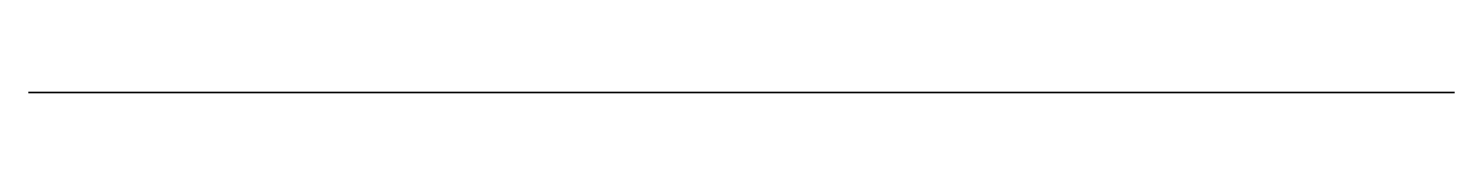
# Model space of a CAD drawing. Header units: millimetres. Extents: x 41.9 to 59.6, y 0 to 0.
import ezdxf

# ---------------------------------------------------------------- set-up
doc = ezdxf.new("R2010")
doc.units = ezdxf.units.MM
doc.layers.get('0').update_dxf_attribs({"color": 194, "true_color": 0x551cb1})

msp = doc.modelspace()

# ---------------------------------------------------------------- linework, layer by layer
at = {"color": 121, "true_color": 0xa6e5e5}
msp.add_polyline3d([(50.124, 0, 122.751), (51.587, 0, 121.569), (51.817, 0, 121.378), (51.927, 0, 121.277), (52.03, 0, 121.173), (52.079, 0, 121.119), (52.125, 0, 121.064), (52.168, 0, 121.007), (52.208, 0, 120.948), (52.245, 0, 120.888), (52.278, 0, 120.827), (52.307, 0, 120.763), (52.32, 0, 120.731), (52.331, 0, 120.698), (52.344, 0, 120.658), (52.355, 0, 120.617), (52.364, 0, 120.577), (52.371, 0, 120.536), (52.377, 0, 120.494), (52.381, 0, 120.453), (52.384, 0, 120.411), (52.385, 0, 120.37), (52.384, 0, 120.328), (52.382, 0, 120.286), (52.374, 0, 120.202), (52.361, 0, 120.118), (52.342, 0, 120.035), (52.323, 0, 119.968), (52.302, 0, 119.903), (52.277, 0, 119.838), (52.25, 0, 119.774), (52.22, 0, 119.712), (52.187, 0, 119.65), (52.116, 0, 119.53), (52.037, 0, 119.413), (51.953, 0, 119.299), (51.771, 0, 119.08), (51.406, 0, 118.651), (51.236, 0, 118.428), (51.156, 0, 118.313), (51.081, 0, 118.196), (51.003, 0, 118.064), (50.931, 0, 117.93), (50.865, 0, 117.793), (50.805, 0, 117.655), (50.753, 0, 117.514), (50.707, 0, 117.372), (50.67, 0, 117.227), (50.641, 0, 117.079), (50.613, 0, 116.892), (50.593, 0, 116.704), (50.581, 0, 116.514), (50.577, 0, 116.325), (50.58, 0, 116.135), (50.592, 0, 115.946), (50.612, 0, 115.757), (50.639, 0, 115.57), (50.675, 0, 115.384), (50.718, 0, 115.201), (50.769, 0, 115.019), (50.828, 0, 114.84), (50.894, 0, 114.664), (50.968, 0, 114.49), (51.049, 0, 114.32), (51.137, 0, 114.153), (51.358, 0, 113.77), (51.593, 0, 113.397), (52.097, 0, 112.672), (52.637, 0, 111.971), (53.202, 0, 111.288), (55.5, 0, 108.576), (56.815, 0, 106.827), (57.417, 0, 105.93), (57.693, 0, 105.476), (57.949, 0, 105.018), (58.183, 0, 104.556), (58.391, 0, 104.091), (58.57, 0, 103.621), (58.717, 0, 103.148), (58.778, 0, 102.91), (58.83, 0, 102.671), (58.873, 0, 102.431), (58.906, 0, 102.19), (58.929, 0, 101.948), (58.941, 0, 101.705), (58.943, 0, 101.461), (58.934, 0, 101.217), (58.913, 0, 100.952), (58.882, 0, 100.688), (58.794, 0, 100.165), (58.67, 0, 99.649), (58.51, 0, 99.143), (58.317, 0, 98.649), (58.09, 0, 98.169), (57.831, 0, 97.705), (57.54, 0, 97.26), (57.22, 0, 96.837), (56.874, 0, 96.439), (56.501, 0, 96.065), (56.105, 0, 95.719), (55.686, 0, 95.4), (55.245, 0, 95.11), (54.785, 0, 94.85), (54.307, 0, 94.621), (54.565, 0, 94.396), (54.813, 0, 94.158), (54.937, 0, 94.028), (55.057, 0, 93.893), (55.284, 0, 93.613), (55.493, 0, 93.317), (55.686, 0, 93.01), (55.864, 0, 92.691), (56.029, 0, 92.364), (56.323, 0, 91.688), (56.572, 0, 91.04), (56.701, 0, 90.719), (56.84, 0, 90.407), (56.915, 0, 90.257), (56.994, 0, 90.112), (57.079, 0, 89.971), (57.17, 0, 89.837), (57.267, 0, 89.71), (57.372, 0, 89.59), (57.427, 0, 89.533), (57.485, 0, 89.478), (57.545, 0, 89.425), (57.606, 0, 89.375), (57.676, 0, 89.324), (57.748, 0, 89.275), (57.821, 0, 89.23), (57.897, 0, 89.188), (57.975, 0, 89.15), (58.054, 0, 89.115), (58.135, 0, 89.084), (58.217, 0, 89.058), (58.464, 0, 88.989), (58.587, 0, 88.953), (58.708, 0, 88.912), (58.813, 0, 88.868), (58.914, 0, 88.819), (59.011, 0, 88.763), (59.057, 0, 88.733), (59.102, 0, 88.702), (59.145, 0, 88.669), (59.187, 0, 88.634), (59.227, 0, 88.597), (59.265, 0, 88.559), (59.301, 0, 88.519), (59.336, 0, 88.478), (59.368, 0, 88.434), (59.397, 0, 88.389), (59.415, 0, 88.359), (59.431, 0, 88.329), (59.446, 0, 88.299), (59.46, 0, 88.268), (59.485, 0, 88.205), (59.506, 0, 88.14), (59.523, 0, 88.073), (59.537, 0, 88.005), (59.549, 0, 87.935), (59.557, 0, 87.865), (59.568, 0, 87.721), (59.573, 0, 87.575), (59.574, 0, 87.282), (59.574, 0, 2.147), (41.912, 0, 2.147), (41.912, 0, 38.74), (43.21, 0, 39.686), (43.21, 0, 109.91), (41.912, 0, 110.951), (41.912, 0, 131.796), (46.937, 0, 131.796), (47.916, 0, 131.803), (48.403, 0, 131.797), (48.882, 0, 131.773), (49.117, 0, 131.75), (49.349, 0, 131.72), (49.578, 0, 131.68), (49.802, 0, 131.63), (50.021, 0, 131.568), (50.235, 0, 131.493), (50.339, 0, 131.45), (50.443, 0, 131.403), (50.544, 0, 131.353), (50.644, 0, 131.299), (50.888, 0, 131.149), (51.124, 0, 130.983), (51.349, 0, 130.802), (51.564, 0, 130.607), (51.768, 0, 130.4), (51.96, 0, 130.181), (52.14, 0, 129.952), (52.307, 0, 129.714), (52.447, 0, 129.489), (52.574, 0, 129.259), (52.686, 0, 129.022), (52.785, 0, 128.781), (52.871, 0, 128.535), (52.942, 0, 128.285), (53, 0, 128.033), (53.043, 0, 127.777), (53.072, 0, 127.52), (53.087, 0, 127.261), (53.088, 0, 127.001), (53.074, 0, 126.742), (53.046, 0, 126.482), (53.003, 0, 126.224), (52.946, 0, 125.967), (52.874, 0, 125.712), (52.788, 0, 125.462), (52.688, 0, 125.219), (52.576, 0, 124.982), (52.451, 0, 124.753), (52.314, 0, 124.532), (52.165, 0, 124.319), (52.005, 0, 124.115), (51.834, 0, 123.921), (51.652, 0, 123.736), (51.461, 0, 123.561), (51.26, 0, 123.397), (51.049, 0, 123.244), (50.83, 0, 123.102), (50.603, 0, 122.973), (50.367, 0, 122.855)], close=True, dxfattribs=at)

doc.saveas('drawing.dxf')
